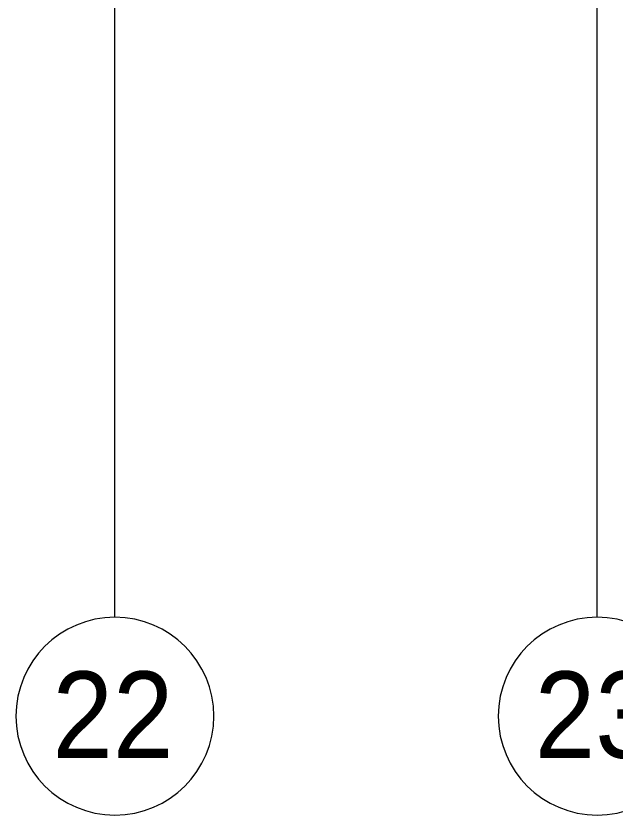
# Model space of a CAD drawing. Header units: millimetres. Extents: x -1113 to 415037, y -3642 to 354837.
# Drawn here: x 228632 to 233476, y -3506 to 2958 of the extents above; entities that cross this region are included whole.
import ezdxf

# ---------------------------------------------------------------- set-up
doc = ezdxf.new("R2010")
doc.units = ezdxf.units.MM
doc.layers.add('Оси', color=7, linetype='Continuous', lineweight=9)
doc.layers.add('Оси-1', color=7, linetype='Continuous', lineweight=20)
doc.styles.add('Arial', font='arial.ttf', dxfattribs={"width": 0.9, "height": 700})

# ---------------------------------------------------------------- blocks, each defined once
blk = doc.blocks.new('Ось сетки - D8-29747960-Объем проектирования 2 этажа')
at = {"layer": 'Оси-1'}
for start, end in [(360, 180), (180, 360)]:
    blk.add_arc((0, 0), 4, start, end, dxfattribs=at)

msp = doc.modelspace()

# ---------------------------------------------------------------- linework, layer by layer
at = {"layer": 'Оси'}
for points in [[(229432.1, -1906.3), (229432.1, 3093.7), (229432.1, 22390.1), (229432.1, 27390.1)], [(233332.1, -1906.3), (233332.1, 3093.7), (233332.1, 16915.1), (233332.1, 21915.1)]]:
    msp.add_lwpolyline(points, dxfattribs=at)

# ---------------------------------------------------------------- block references
at = {"layer": 'Оси-1', "xscale": 199.9999999999999, "yscale": 199.9999999999999, "zscale": 199.9999999999999}
for p in [(229432.1, -2706.3), (233332.1, -2706.3)]:
    msp.add_blockref('Ось сетки - D8-29747960-Объем проектирования 2 этажа', p, dxfattribs=at)

# ---------------------------------------------------------------- texts
at = {"layer": 'Оси', "char_height": 700, "width": 1212.151, "attachment_point": 1, "style": 'Arial'}
for s, insert in [('22', (228926.9, -2345)), ('23', (232826.9, -2345))]:
    msp.add_mtext(s, dxfattribs=dict(at, insert=insert))

doc.saveas('drawing.dxf')
